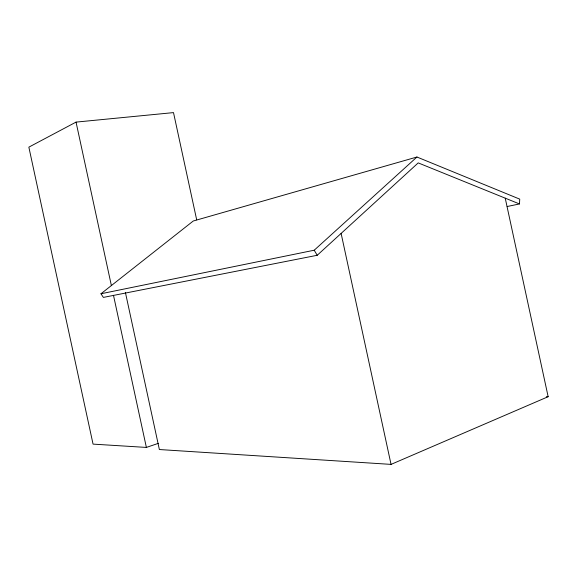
<?xml version="1.0" encoding="UTF-8"?>
<svg xmlns="http://www.w3.org/2000/svg" width="577" height="577" viewBox="0 0 577 577"><rect width="100%" height="100%" fill="white"/><g stroke="black" fill="none" stroke-linecap="round" stroke-linejoin="round"><path stroke-width="0.87" d="M519.488 203.948L519.733 199.13L416.947 157.016L193.266 221.005L100.975 293.758L103.37 297.407L317.206 255.286L418.217 162.894L519.488 203.948L507.161 206.516M100.975 293.758L314.227 250.209L416.947 157.016M196.685 219.83L173.504 112.609L76.041 122.108L28.85 147.149L93.056 444.117L146.378 447.427L158.278 443.367M125.404 292.438L159.367 449.533L391.047 464.391L548.15 396.702L505.228 198.163M546.347 396.724L548.15 396.702M314.227 250.209L317.206 255.286M341.115 233.418L391.047 464.391M76.041 122.108L111.397 285.644M113.489 295.316L146.378 447.427"/></g></svg>
